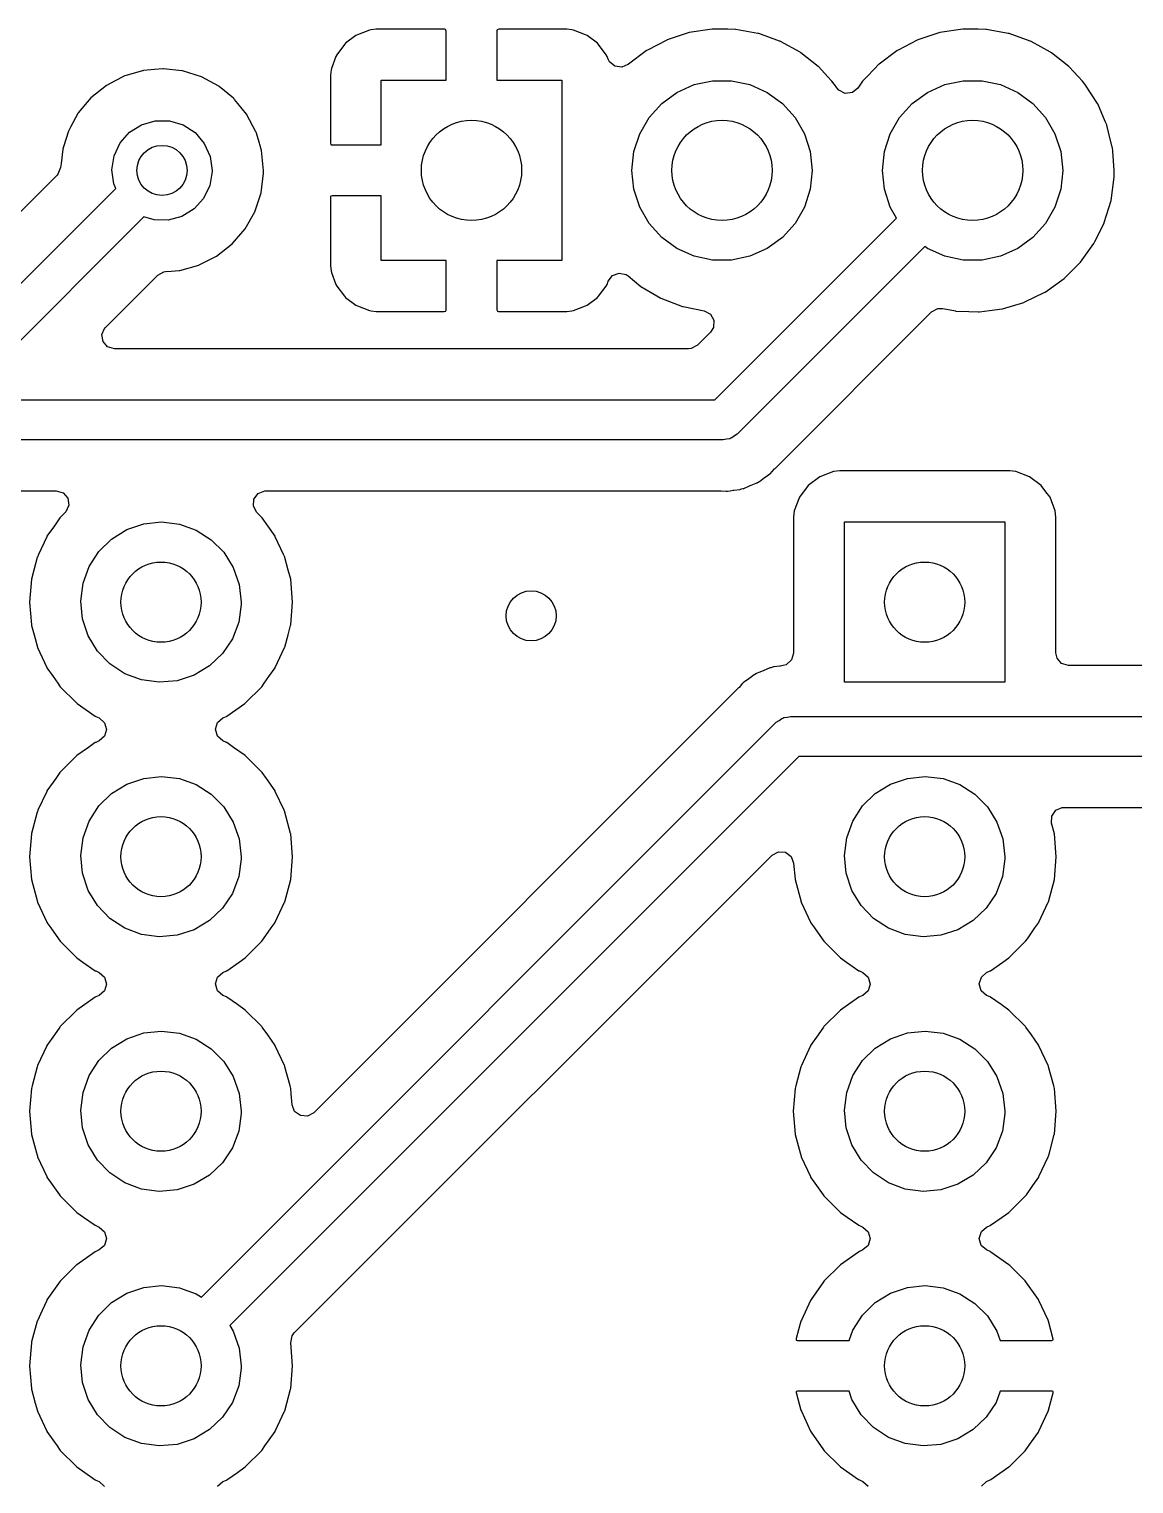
# Model space of a CAD drawing. Extents: x 41 to 172, y -238 to -26.
# Drawn here: x 128.98 to 140, y -223.93 to -209.41 of the extents above; entities that cross this region are included whole.
import ezdxf

# ---------------------------------------------------------------- set-up
doc = ezdxf.new("R2010")
doc.units = 0
doc.layers.add('BLACK', color=7, linetype='CONTINUOUS')

msp = doc.modelspace()

# ---------------------------------------------------------------- linework, layer by layer
at = {"layer": 'BLACK', "linetype": 'CONTINUOUS'}
for p, q in [((132.252, -209.467), (132.236, -209.475)), ((132.372, -209.422), (132.252, -209.467)), ((132.388, -209.418), (132.372, -209.422)), ((132.439, -209.412), (132.388, -209.418)), ((132.445, -209.412), (132.439, -209.412)), ((133.122, -209.412), (132.445, -209.412)), ((133.13, -209.414), (133.122, -209.412)), ((133.132, -209.415), (133.13, -209.414)), ((133.136, -209.43), (133.132, -209.415)), ((133.136, -209.92), (133.136, -209.43)), ((133.646, -209.418), (133.644, -209.426)), ((133.644, -209.426), (133.644, -209.92)), ((133.647, -209.416), (133.646, -209.418)), ((133.662, -209.412), (133.647, -209.416)), ((134.335, -209.412), (133.662, -209.412)), ((134.341, -209.412), (134.335, -209.412)), ((134.392, -209.418), (134.341, -209.412)), ((134.408, -209.422), (134.392, -209.418)), ((134.528, -209.467), (134.408, -209.422)), ((134.544, -209.475), (134.528, -209.467)), ((135.562, -209.445), (135.342, -209.517)), ((135.791, -209.41), (135.562, -209.445)), ((135.797, -209.41), (135.791, -209.41)), ((135.946, -209.412), (135.797, -209.41)), ((135.797, -209.41), (135.797, -209.41)), ((136.023, -209.413), (135.946, -209.412)), ((136.028, -209.414), (136.023, -209.413)), ((136.246, -209.453), (136.028, -209.414)), ((136.028, -209.414), (136.028, -209.414)), ((136.251, -209.454), (136.246, -209.453)), ((136.246, -209.453), (136.246, -209.453)), ((136.256, -209.455), (136.251, -209.454)), ((136.464, -209.529), (136.256, -209.455)), ((136.256, -209.455), (136.256, -209.455)), ((138.062, -209.445), (137.842, -209.517)), ((138.291, -209.41), (138.062, -209.445)), ((138.297, -209.41), (138.291, -209.41)), ((138.446, -209.412), (138.297, -209.41)), ((138.297, -209.41), (138.297, -209.41)), ((138.523, -209.413), (138.446, -209.412)), ((138.528, -209.414), (138.523, -209.413)), ((138.746, -209.453), (138.528, -209.414)), ((138.528, -209.414), (138.528, -209.414)), ((138.751, -209.454), (138.746, -209.453)), ((138.746, -209.453), (138.746, -209.453)), ((138.756, -209.455), (138.751, -209.454)), ((138.964, -209.529), (138.756, -209.455)), ((138.756, -209.455), (138.756, -209.455)), ((132.122, -209.564), (132.045, -209.666)), ((132.134, -209.552), (132.122, -209.564)), ((132.236, -209.475), (132.134, -209.552)), ((134.646, -209.552), (134.544, -209.475)), ((134.658, -209.564), (134.646, -209.552)), ((134.735, -209.666), (134.658, -209.564)), ((135.338, -209.519), (135.147, -209.619)), ((135.342, -209.517), (135.338, -209.519)), ((135.338, -209.519), (135.338, -209.519)), ((136.469, -209.531), (136.464, -209.529)), ((136.464, -209.529), (136.464, -209.529)), ((136.474, -209.533), (136.469, -209.531)), ((136.668, -209.64), (136.474, -209.533)), ((136.474, -209.533), (136.474, -209.533)), ((137.838, -209.519), (137.647, -209.619)), ((137.842, -209.517), (137.838, -209.519)), ((137.838, -209.519), (137.838, -209.519)), ((138.969, -209.531), (138.964, -209.529)), ((138.964, -209.529), (138.964, -209.529)), ((138.974, -209.533), (138.969, -209.531)), ((139.168, -209.64), (138.974, -209.533)), ((138.974, -209.533), (138.974, -209.533)), ((132.037, -209.682), (131.992, -209.802)), ((132.045, -209.666), (132.037, -209.682)), ((134.743, -209.682), (134.735, -209.666)), ((134.754, -209.71), (134.743, -209.682)), ((134.767, -209.735), (134.754, -209.71)), ((134.821, -209.781), (134.767, -209.735)), ((134.951, -209.762), (134.891, -209.79)), ((134.952, -209.763), (134.951, -209.762)), ((134.956, -209.76), (134.952, -209.763)), ((135.133, -209.627), (134.956, -209.76)), ((135.137, -209.624), (135.133, -209.627)), ((135.133, -209.627), (135.133, -209.627)), ((135.147, -209.619), (135.137, -209.624)), ((136.672, -209.643), (136.668, -209.64)), ((136.668, -209.64), (136.668, -209.64)), ((136.676, -209.646), (136.672, -209.643)), ((136.85, -209.783), (136.676, -209.646)), ((136.676, -209.646), (136.676, -209.646)), ((137.452, -209.763), (137.414, -209.802)), ((137.456, -209.76), (137.452, -209.763)), ((137.633, -209.627), (137.456, -209.76)), ((137.637, -209.624), (137.633, -209.627)), ((137.633, -209.627), (137.633, -209.627)), ((137.647, -209.619), (137.637, -209.624)), ((139.172, -209.643), (139.168, -209.64)), ((139.168, -209.64), (139.168, -209.64)), ((139.176, -209.646), (139.172, -209.643)), ((139.35, -209.783), (139.176, -209.646)), ((139.176, -209.646), (139.176, -209.646)), ((129.917, -209.883), (129.834, -209.927)), ((129.922, -209.88), (129.917, -209.883)), ((129.917, -209.883), (129.917, -209.883)), ((130.001, -209.857), (129.922, -209.88)), ((130.106, -209.826), (130.001, -209.857)), ((130.112, -209.825), (130.106, -209.826)), ((130.106, -209.826), (130.106, -209.826)), ((130.118, -209.824), (130.112, -209.825)), ((130.227, -209.814), (130.118, -209.824)), ((130.118, -209.824), (130.118, -209.824)), ((130.309, -209.807), (130.227, -209.814)), ((130.315, -209.807), (130.309, -209.807)), ((130.5, -209.827), (130.315, -209.807)), ((130.315, -209.807), (130.315, -209.807)), ((130.506, -209.827), (130.5, -209.827)), ((130.5, -209.827), (130.5, -209.827)), ((130.695, -209.886), (130.506, -209.827)), ((130.869, -209.98), (130.695, -209.886)), ((131.988, -209.818), (131.982, -209.869)), ((131.982, -209.869), (131.982, -209.875)), ((131.982, -209.875), (131.982, -210.548)), ((131.992, -209.802), (131.988, -209.818)), ((134.891, -209.79), (134.821, -209.781)), ((136.854, -209.786), (136.85, -209.783)), ((136.85, -209.783), (136.85, -209.783)), ((136.942, -209.883), (136.854, -209.786)), ((136.985, -209.93), (136.942, -209.883)), ((137.332, -209.889), (137.292, -209.931)), ((137.414, -209.802), (137.332, -209.889)), ((139.354, -209.786), (139.35, -209.783)), ((139.35, -209.783), (139.35, -209.783)), ((139.442, -209.883), (139.354, -209.786)), ((139.485, -209.93), (139.442, -209.883)), ((129.747, -209.972), (129.593, -210.096)), ((129.834, -209.927), (129.747, -209.972)), ((130.873, -209.984), (130.869, -209.98)), ((131.014, -210.1), (130.873, -209.984)), ((130.873, -209.984), (130.873, -209.984)), ((132.49, -210.566), (132.49, -209.92)), ((132.49, -209.92), (133.136, -209.92)), ((133.644, -209.92), (134.29, -209.92)), ((134.29, -209.92), (134.29, -211.72)), ((135.288, -210.151), (135.44, -210.041)), ((135.44, -210.041), (135.612, -209.964)), ((135.612, -209.964), (135.796, -209.925)), ((135.796, -209.925), (135.984, -209.925)), ((135.984, -209.925), (136.168, -209.964)), ((136.168, -209.964), (136.34, -210.041)), ((136.34, -210.041), (136.492, -210.151)), ((137.01, -209.958), (136.985, -209.93)), ((137.013, -209.962), (137.01, -209.958)), ((137.035, -209.997), (137.013, -209.962)), ((137.013, -209.962), (137.013, -209.962)), ((137.056, -210.021), (137.035, -209.997)), ((137.119, -210.052), (137.056, -210.021)), ((137.19, -210.044), (137.119, -210.052)), ((137.245, -209.999), (137.19, -210.044)), ((137.292, -209.931), (137.245, -209.999)), ((137.788, -210.151), (137.94, -210.041)), ((137.94, -210.041), (138.112, -209.964)), ((138.112, -209.964), (138.296, -209.925)), ((138.296, -209.925), (138.484, -209.925)), ((138.484, -209.925), (138.668, -209.964)), ((138.668, -209.964), (138.84, -210.041)), ((138.84, -210.041), (138.992, -210.151)), ((139.51, -209.958), (139.485, -209.93)), ((139.636, -210.152), (139.51, -209.958)), ((129.593, -210.096), (129.466, -210.247)), ((131.021, -210.106), (131.014, -210.1)), ((131.025, -210.111), (131.021, -210.106)), ((131.059, -210.152), (131.025, -210.111)), ((131.025, -210.111), (131.025, -210.111)), ((131.146, -210.259), (131.059, -210.152)), ((135.162, -210.291), (135.288, -210.151)), ((136.492, -210.151), (136.618, -210.291)), ((137.662, -210.291), (137.788, -210.151)), ((138.992, -210.151), (139.118, -210.291)), ((139.638, -210.157), (139.636, -210.152)), ((139.714, -210.332), (139.638, -210.157)), ((139.638, -210.157), (139.638, -210.157)), ((129.463, -210.253), (129.387, -210.39)), ((129.466, -210.247), (129.463, -210.253)), ((129.463, -210.253), (129.463, -210.253)), ((130.098, -210.364), (130.234, -210.325)), ((130.234, -210.325), (130.376, -210.325)), ((130.376, -210.325), (130.512, -210.366)), ((131.239, -210.434), (131.146, -210.259)), ((135.068, -210.454), (135.162, -210.291)), ((136.618, -210.291), (136.712, -210.454)), ((137.568, -210.454), (137.662, -210.291)), ((139.118, -210.291), (139.212, -210.454)), ((139.728, -210.365), (139.714, -210.332)), ((129.369, -210.427), (129.319, -210.584)), ((129.371, -210.421), (129.369, -210.427)), ((129.369, -210.427), (129.369, -210.427)), ((129.387, -210.39), (129.371, -210.421)), ((129.884, -210.545), (129.978, -210.439)), ((129.978, -210.439), (130.098, -210.364)), ((130.512, -210.366), (130.631, -210.443)), ((130.631, -210.443), (130.723, -210.551)), ((131.241, -210.44), (131.239, -210.434)), ((131.273, -210.548), (131.241, -210.44)), ((135.01, -210.633), (135.068, -210.454)), ((136.712, -210.454), (136.77, -210.633)), ((137.51, -210.633), (137.568, -210.454)), ((139.212, -210.454), (139.27, -210.633)), ((139.729, -210.37), (139.728, -210.365)), ((139.747, -210.44), (139.729, -210.37)), ((139.729, -210.37), (139.729, -210.37)), ((139.784, -210.589), (139.747, -210.44)), ((129.311, -210.609), (129.295, -210.75)), ((129.319, -210.584), (129.311, -210.609)), ((129.824, -210.674), (129.884, -210.545)), ((130.723, -210.551), (130.782, -210.68)), ((131.277, -210.56), (131.273, -210.548)), ((131.296, -210.623), (131.277, -210.56)), ((131.315, -210.82), (131.296, -210.623)), ((131.982, -210.548), (131.986, -210.563)), ((131.986, -210.563), (131.988, -210.564)), ((131.988, -210.564), (131.996, -210.566)), ((131.996, -210.566), (132.49, -210.566)), ((134.99, -210.82), (135.01, -210.633)), ((136.77, -210.633), (136.79, -210.82)), ((137.49, -210.82), (137.51, -210.633)), ((139.27, -210.633), (139.29, -210.82)), ((139.785, -210.594), (139.784, -210.589)), ((139.788, -210.629), (139.785, -210.594)), ((139.785, -210.594), (139.785, -210.594)), ((139.803, -210.82), (139.788, -210.629)), ((129.295, -210.75), (129.29, -210.791)), ((129.802, -210.814), (129.824, -210.674)), ((130.782, -210.68), (130.802, -210.82)), ((129.254, -210.866), (128.267, -211.853)), ((129.263, -210.856), (129.254, -210.866)), ((129.29, -210.791), (129.263, -210.856)), ((129.82, -210.954), (129.802, -210.814)), ((130.802, -210.832), (130.778, -210.972)), ((130.802, -210.82), (130.802, -210.832)), ((131.29, -211.045), (131.315, -210.848)), ((131.315, -210.848), (131.315, -210.82)), ((135.01, -211.007), (134.99, -210.82)), ((136.79, -210.82), (136.77, -211.007)), ((137.51, -211.007), (137.49, -210.82)), ((139.29, -210.82), (139.27, -211.007)), ((139.771, -211.119), (139.802, -210.889)), ((139.802, -210.889), (139.803, -210.834)), ((139.803, -210.834), (139.803, -210.82)), ((128.441, -212.398), (129.84, -210.999)), ((129.84, -210.999), (129.82, -210.954)), ((130.778, -210.972), (130.717, -211.1)), ((131.228, -211.232), (131.29, -211.045)), ((135.068, -211.186), (135.01, -211.007)), ((136.77, -211.007), (136.712, -211.186)), ((137.568, -211.186), (137.51, -211.007)), ((139.27, -211.007), (139.212, -211.186)), ((130.621, -211.205), (130.501, -211.279)), ((130.717, -211.1), (130.621, -211.205)), ((131.984, -211.08), (131.982, -211.088)), ((131.982, -211.088), (131.982, -211.765)), ((131.985, -211.078), (131.984, -211.08)), ((132, -211.074), (131.985, -211.078)), ((132.49, -211.074), (132, -211.074)), ((132.49, -211.72), (132.49, -211.074)), ((135.162, -211.349), (135.068, -211.186)), ((136.712, -211.186), (136.618, -211.349)), ((137.631, -211.296), (137.568, -211.186)), ((139.212, -211.186), (139.118, -211.349)), ((139.704, -211.34), (139.771, -211.119)), ((130.122, -211.282), (128.665, -212.74)), ((130.222, -211.314), (130.122, -211.282)), ((130.364, -211.316), (130.222, -211.314)), ((130.501, -211.279), (130.364, -211.316)), ((131.13, -211.404), (131.228, -211.232)), ((135.288, -211.489), (135.162, -211.349)), ((135.818, -213.11), (137.631, -211.296)), ((136.618, -211.349), (136.492, -211.489)), ((139.118, -211.349), (138.992, -211.489)), ((139.611, -211.528), (139.702, -211.345)), ((139.702, -211.345), (139.704, -211.34)), ((139.702, -211.345), (139.702, -211.345)), ((131.001, -211.554), (131.13, -211.404)), ((135.44, -211.599), (135.288, -211.489)), ((136.492, -211.489), (136.34, -211.599)), ((138.992, -211.489), (138.84, -211.599)), ((130.845, -211.676), (131.001, -211.554)), ((135.612, -211.676), (135.44, -211.599)), ((137.913, -211.58), (136.042, -213.451)), ((136.34, -211.599), (136.168, -211.676)), ((137.94, -211.599), (137.913, -211.58)), ((138.112, -211.676), (137.94, -211.599)), ((138.84, -211.599), (138.668, -211.676)), ((139.466, -211.736), (139.601, -211.548)), ((139.601, -211.548), (139.611, -211.528)), ((130.478, -211.818), (130.668, -211.765)), ((130.668, -211.765), (130.669, -211.765)), ((130.669, -211.765), (130.674, -211.762)), ((130.674, -211.762), (130.839, -211.678)), ((130.674, -211.762), (130.674, -211.762)), ((130.839, -211.678), (130.845, -211.676)), ((130.839, -211.678), (130.839, -211.678)), ((131.982, -211.765), (131.982, -211.771)), ((131.982, -211.771), (131.988, -211.822)), ((133.136, -211.72), (132.49, -211.72)), ((133.136, -212.214), (133.136, -211.72)), ((134.29, -211.72), (133.644, -211.72)), ((133.644, -211.72), (133.644, -212.21)), ((135.796, -211.715), (135.612, -211.676)), ((135.984, -211.715), (135.796, -211.715)), ((136.168, -211.676), (135.984, -211.715)), ((138.296, -211.715), (138.112, -211.676)), ((138.484, -211.715), (138.296, -211.715)), ((138.668, -211.676), (138.484, -211.715)), ((139.302, -211.899), (139.466, -211.736)), ((129.738, -212.386), (130.259, -211.865)), ((130.259, -211.865), (130.321, -211.831)), ((130.321, -211.831), (130.338, -211.829)), ((130.338, -211.829), (130.393, -211.825)), ((130.393, -211.825), (130.472, -211.818)), ((130.472, -211.818), (130.472, -211.818)), ((130.472, -211.818), (130.478, -211.818)), ((131.988, -211.822), (131.992, -211.838)), ((131.992, -211.838), (132.037, -211.958)), ((134.743, -211.958), (134.755, -211.926)), ((134.755, -211.926), (134.798, -211.869)), ((134.798, -211.869), (134.864, -211.845)), ((134.864, -211.845), (134.934, -211.86)), ((134.934, -211.86), (134.954, -211.873)), ((134.954, -211.873), (135.079, -211.978)), ((139.114, -212.034), (139.302, -211.899)), ((132.037, -211.958), (132.045, -211.974)), ((132.045, -211.974), (132.122, -212.076)), ((132.122, -212.076), (132.134, -212.088)), ((134.646, -212.088), (134.658, -212.076)), ((134.658, -212.076), (134.735, -211.974)), ((134.735, -211.974), (134.743, -211.958)), ((135.079, -211.978), (135.279, -212.095)), ((138.911, -212.133), (139.109, -212.036)), ((139.109, -212.036), (139.114, -212.034)), ((139.109, -212.036), (139.109, -212.036)), ((132.134, -212.088), (132.236, -212.165)), ((132.236, -212.165), (132.252, -212.173)), ((132.252, -212.173), (132.372, -212.218)), ((132.372, -212.218), (132.388, -212.222)), ((132.388, -212.222), (132.439, -212.228)), ((132.439, -212.228), (132.445, -212.228)), ((132.445, -212.228), (133.118, -212.228)), ((133.118, -212.228), (133.133, -212.224)), ((133.133, -212.224), (133.134, -212.222)), ((133.134, -212.222), (133.136, -212.214)), ((133.644, -212.21), (133.648, -212.225)), ((133.648, -212.225), (133.65, -212.226)), ((133.65, -212.226), (133.658, -212.228)), ((133.658, -212.228), (134.335, -212.228)), ((134.335, -212.228), (134.341, -212.228)), ((134.341, -212.228), (134.392, -212.222)), ((134.392, -212.222), (134.408, -212.218)), ((134.408, -212.218), (134.528, -212.173)), ((134.528, -212.173), (134.544, -212.165)), ((134.544, -212.165), (134.646, -212.088)), ((135.279, -212.095), (135.496, -212.177)), ((135.496, -212.177), (135.501, -212.178)), ((135.501, -212.178), (135.501, -212.178)), ((135.501, -212.178), (135.711, -212.221)), ((135.711, -212.221), (135.773, -212.254)), ((137.98, -212.232), (138.043, -212.198)), ((138.043, -212.198), (138.094, -212.197)), ((138.094, -212.197), (138.218, -212.222)), ((138.218, -212.222), (138.218, -212.222)), ((138.218, -212.222), (138.223, -212.223)), ((138.223, -212.223), (138.353, -212.228)), ((138.353, -212.228), (138.449, -212.232)), ((138.454, -212.232), (138.459, -212.231)), ((138.459, -212.231), (138.559, -212.218)), ((138.459, -212.231), (138.459, -212.231)), ((138.559, -212.218), (138.684, -212.202)), ((138.684, -212.202), (138.689, -212.201)), ((138.689, -212.201), (138.901, -212.137)), ((138.689, -212.201), (138.689, -212.201)), ((138.901, -212.137), (138.906, -212.136)), ((138.906, -212.136), (138.911, -212.133)), ((135.773, -212.254), (135.808, -212.316)), ((135.808, -212.316), (135.804, -212.387)), ((136.419, -213.793), (137.98, -212.232)), ((138.449, -212.232), (138.449, -212.232)), ((138.449, -212.232), (138.454, -212.232)), ((129.702, -212.457), (129.732, -212.392)), ((129.713, -212.527), (129.702, -212.457)), ((129.732, -212.392), (129.738, -212.386)), ((135.775, -212.433), (135.644, -212.564)), ((135.804, -212.387), (135.775, -212.433)), ((129.759, -212.581), (129.713, -212.527)), ((129.827, -212.601), (129.759, -212.581)), ((135.555, -212.601), (129.827, -212.601)), ((135.582, -212.598), (135.555, -212.601)), ((135.644, -212.564), (135.582, -212.598)), ((120.79, -213.11), (135.818, -213.11)), ((135.9, -213.51), (120.873, -213.51)), ((135.933, -213.502), (135.9, -213.51)), ((135.966, -213.498), (135.933, -213.502)), ((135.976, -213.492), (135.966, -213.498)), ((135.987, -213.49), (135.976, -213.492)), ((136.013, -213.469), (135.987, -213.49)), ((136.042, -213.451), (136.013, -213.469)), ((136.372, -213.845), (136.389, -213.826)), ((136.389, -213.826), (136.414, -213.798)), ((136.414, -213.798), (136.419, -213.793)), ((137.002, -213.826), (136.865, -213.877)), ((137.064, -213.819), (137.002, -213.826)), ((138.76, -213.819), (137.064, -213.819)), ((138.822, -213.826), (138.76, -213.819)), ((138.959, -213.877), (138.822, -213.826)), ((136.107, -213.993), (136.165, -213.967)), ((136.165, -213.967), (136.171, -213.965)), ((136.171, -213.965), (136.179, -213.962)), ((136.179, -213.962), (136.231, -213.942)), ((136.231, -213.942), (136.237, -213.938)), ((136.237, -213.938), (136.24, -213.936)), ((136.24, -213.936), (136.255, -213.928)), ((136.255, -213.928), (136.257, -213.927)), ((136.257, -213.927), (136.264, -213.924)), ((136.264, -213.924), (136.314, -213.885)), ((136.314, -213.885), (136.32, -213.881)), ((136.32, -213.881), (136.366, -213.849)), ((136.366, -213.849), (136.372, -213.845)), ((136.366, -213.849), (136.366, -213.849)), ((136.749, -213.965), (136.661, -214.081)), ((136.865, -213.877), (136.749, -213.965)), ((139.075, -213.965), (138.959, -213.877)), ((139.122, -214.027), (139.075, -213.965)), ((121.136, -214.018), (129.247, -214.018)), ((129.247, -214.018), (129.315, -214.038)), ((129.315, -214.038), (129.362, -214.092)), ((129.362, -214.092), (129.372, -214.162)), ((131.214, -214.171), (131.219, -214.1)), ((131.219, -214.1), (131.261, -214.043)), ((131.261, -214.043), (131.328, -214.018)), ((131.328, -214.018), (131.337, -214.018)), ((131.337, -214.018), (135.872, -214.018)), ((135.872, -214.018), (135.88, -214.018)), ((135.88, -214.018), (135.93, -214.022)), ((135.93, -214.022), (135.93, -214.022)), ((135.93, -214.022), (135.938, -214.022)), ((135.938, -214.022), (135.945, -214.021)), ((135.945, -214.021), (135.972, -214.016)), ((135.945, -214.021), (135.945, -214.021)), ((135.972, -214.016), (136.001, -214.011)), ((136.001, -214.011), (136.007, -214.01)), ((136.007, -214.01), (136.071, -214.003)), ((136.071, -214.003), (136.078, -214)), ((136.078, -214), (136.08, -213.999)), ((136.08, -213.999), (136.097, -213.995)), ((136.097, -213.995), (136.099, -213.994)), ((136.099, -213.994), (136.107, -213.993)), ((136.661, -214.081), (136.61, -214.218)), ((139.163, -214.081), (139.122, -214.027)), ((139.214, -214.218), (139.163, -214.081)), ((129.336, -214.233), (129.286, -214.284)), ((129.343, -214.227), (129.336, -214.233)), ((129.372, -214.162), (129.343, -214.227)), ((131.248, -214.233), (131.214, -214.171)), ((131.298, -214.284), (131.248, -214.233)), ((136.61, -214.218), (136.603, -214.28)), ((139.22, -214.28), (139.214, -214.218)), ((129.228, -214.366), (129.154, -214.471)), ((129.283, -214.288), (129.228, -214.366)), ((129.286, -214.284), (129.283, -214.288)), ((129.283, -214.288), (129.283, -214.288)), ((129.799, -214.498), (129.951, -214.404)), ((129.951, -214.404), (130.12, -214.347)), ((130.12, -214.347), (130.298, -214.328)), ((130.298, -214.328), (130.475, -214.349)), ((130.475, -214.349), (130.643, -214.409)), ((131.301, -214.288), (131.298, -214.284)), ((131.356, -214.366), (131.301, -214.288)), ((131.301, -214.288), (131.301, -214.288)), ((131.43, -214.471), (131.356, -214.366)), ((136.603, -214.28), (136.603, -215.637)), ((137.112, -215.928), (137.112, -214.328)), ((137.112, -214.328), (138.712, -214.328)), ((138.712, -214.328), (138.712, -215.928)), ((139.22, -215.633), (139.22, -214.28)), ((129.152, -214.476), (129.07, -214.653)), ((129.154, -214.471), (129.152, -214.476)), ((129.152, -214.476), (129.152, -214.476)), ((129.672, -214.622), (129.799, -214.498)), ((130.643, -214.409), (130.793, -214.505)), ((130.793, -214.505), (130.919, -214.631)), ((131.432, -214.476), (131.43, -214.471)), ((131.514, -214.653), (131.432, -214.476)), ((131.432, -214.476), (131.432, -214.476)), ((129.056, -214.684), (129.023, -214.81)), ((129.058, -214.679), (129.056, -214.684)), ((129.056, -214.684), (129.056, -214.684)), ((129.07, -214.653), (129.058, -214.679)), ((129.575, -214.772), (129.672, -214.622)), ((130.919, -214.631), (131.013, -214.782)), ((131.526, -214.679), (131.514, -214.653)), ((131.528, -214.684), (131.526, -214.679)), ((131.561, -214.81), (131.528, -214.684)), ((131.528, -214.684), (131.528, -214.684)), ((129.023, -214.81), (128.998, -214.9)), ((129.514, -214.94), (129.575, -214.772)), ((131.013, -214.782), (131.072, -214.951)), ((131.586, -214.9), (131.561, -214.81)), ((128.998, -214.9), (128.979, -215.128)), ((129.492, -215.117), (129.514, -214.94)), ((131.072, -214.951), (131.092, -215.128)), ((131.605, -215.128), (131.586, -214.9)), ((128.979, -215.128), (128.998, -215.356)), ((129.509, -215.294), (129.492, -215.117)), ((131.092, -215.128), (131.092, -215.15)), ((131.586, -215.356), (131.605, -215.128)), ((131.092, -215.15), (131.067, -215.327)), ((128.998, -215.356), (129, -215.361)), ((129, -215.361), (129, -215.361)), ((129, -215.361), (129.025, -215.455)), ((129.566, -215.464), (129.509, -215.294)), ((131.067, -215.327), (131.004, -215.494)), ((131.559, -215.455), (131.584, -215.361)), ((131.584, -215.361), (131.586, -215.356)), ((131.584, -215.361), (131.584, -215.361)), ((129.025, -215.455), (129.058, -215.577)), ((129.658, -215.616), (129.566, -215.464)), ((131.004, -215.494), (130.905, -215.642)), ((131.526, -215.577), (131.559, -215.455)), ((129.058, -215.577), (129.06, -215.582)), ((129.06, -215.582), (129.06, -215.582)), ((129.06, -215.582), (129.152, -215.78)), ((129.782, -215.744), (129.658, -215.616)), ((130.905, -215.642), (130.776, -215.765)), ((131.432, -215.78), (131.524, -215.582)), ((131.524, -215.582), (131.526, -215.577)), ((131.524, -215.582), (131.524, -215.582)), ((136.583, -215.705), (136.53, -215.752)), ((136.603, -215.637), (136.583, -215.705)), ((139.232, -215.686), (139.22, -215.633)), ((139.278, -215.739), (139.232, -215.686)), ((129.152, -215.78), (129.152, -215.78)), ((129.152, -215.78), (129.154, -215.785)), ((129.154, -215.785), (129.215, -215.871)), ((129.931, -215.842), (129.782, -215.744)), ((130.098, -215.904), (129.931, -215.842)), ((130.622, -215.857), (130.453, -215.912)), ((130.776, -215.765), (130.622, -215.857)), ((131.369, -215.871), (131.43, -215.785)), ((131.43, -215.785), (131.432, -215.78)), ((131.432, -215.78), (131.432, -215.78)), ((136.209, -215.854), (136.158, -215.893)), ((136.216, -215.851), (136.209, -215.854)), ((136.218, -215.849), (136.216, -215.851)), ((136.233, -215.841), (136.218, -215.849)), ((136.235, -215.84), (136.233, -215.841)), ((136.241, -215.836), (136.235, -215.84)), ((136.257, -215.83), (136.241, -215.836)), ((136.301, -215.813), (136.257, -215.83)), ((136.307, -215.81), (136.301, -215.813)), ((136.359, -215.788), (136.307, -215.81)), ((136.366, -215.785), (136.359, -215.788)), ((136.373, -215.783), (136.366, -215.785)), ((136.376, -215.783), (136.373, -215.783)), ((136.392, -215.778), (136.376, -215.783)), ((136.395, -215.778), (136.392, -215.778)), ((136.402, -215.775), (136.395, -215.778)), ((136.465, -215.767), (136.402, -215.775)), ((136.472, -215.766), (136.465, -215.767)), ((136.499, -215.761), (136.472, -215.766)), ((136.53, -215.752), (136.499, -215.761)), ((139.346, -215.76), (139.278, -215.739)), ((144.12, -215.76), (139.346, -215.76)), ((129.215, -215.871), (129.262, -215.938)), ((129.262, -215.938), (129.286, -215.972)), ((129.286, -215.972), (129.448, -216.134)), ((130.275, -215.928), (130.098, -215.904)), ((130.453, -215.912), (130.275, -215.928)), ((131.136, -216.134), (131.298, -215.972)), ((131.298, -215.972), (131.322, -215.938)), ((131.322, -215.938), (131.369, -215.871)), ((136.054, -215.984), (131.815, -220.223)), ((136.059, -215.979), (136.054, -215.984)), ((136.095, -215.938), (136.059, -215.979)), ((136.1, -215.933), (136.095, -215.938)), ((136.095, -215.938), (136.095, -215.938)), ((136.106, -215.928), (136.1, -215.933)), ((136.153, -215.896), (136.106, -215.928)), ((136.106, -215.928), (136.106, -215.928)), ((136.158, -215.893), (136.153, -215.896)), ((138.712, -215.928), (137.112, -215.928)), ((129.448, -216.134), (129.452, -216.137)), ((129.452, -216.137), (129.452, -216.137)), ((129.452, -216.137), (129.455, -216.139)), ((129.455, -216.139), (129.635, -216.266)), ((130.949, -216.266), (131.129, -216.139)), ((131.129, -216.139), (131.132, -216.137)), ((131.132, -216.137), (131.136, -216.134)), ((131.132, -216.137), (131.132, -216.137)), ((129.635, -216.266), (129.64, -216.268)), ((129.64, -216.268), (129.64, -216.268)), ((129.64, -216.268), (129.674, -216.284)), ((129.674, -216.284), (129.728, -216.331)), ((130.857, -216.329), (130.91, -216.284)), ((130.91, -216.284), (130.944, -216.268)), ((130.944, -216.268), (130.949, -216.266)), ((130.944, -216.268), (130.944, -216.268)), ((136.459, -216.309), (136.485, -216.288)), ((136.485, -216.288), (136.496, -216.285)), ((136.496, -216.285), (136.506, -216.279)), ((136.506, -216.279), (136.539, -216.275)), ((136.539, -216.275), (136.572, -216.268)), ((136.572, -216.268), (144.383, -216.268)), ((129.747, -216.399), (129.727, -216.467)), ((129.728, -216.331), (129.747, -216.399)), ((130.695, -222.062), (136.431, -216.326)), ((130.837, -216.397), (130.857, -216.329)), ((130.856, -216.465), (130.837, -216.397)), ((136.431, -216.326), (136.459, -216.309)), ((129.568, -216.578), (129.452, -216.659)), ((129.635, -216.53), (129.568, -216.578)), ((129.64, -216.528), (129.635, -216.53)), ((129.674, -216.512), (129.64, -216.528)), ((129.64, -216.528), (129.64, -216.528)), ((129.727, -216.467), (129.674, -216.512)), ((130.91, -216.512), (130.856, -216.465)), ((130.944, -216.528), (130.91, -216.512)), ((130.949, -216.53), (130.944, -216.528)), ((130.944, -216.528), (130.944, -216.528)), ((131.016, -216.578), (130.949, -216.53)), ((131.132, -216.659), (131.016, -216.578)), ((129.448, -216.662), (129.286, -216.824)), ((129.452, -216.659), (129.448, -216.662)), ((129.452, -216.659), (129.452, -216.659)), ((136.655, -216.668), (130.978, -222.345)), ((131.136, -216.662), (131.132, -216.659)), ((131.132, -216.659), (131.132, -216.659)), ((131.298, -216.824), (131.136, -216.662)), ((144.466, -216.668), (136.655, -216.668)), ((129.283, -216.828), (129.241, -216.888)), ((129.286, -216.824), (129.283, -216.828)), ((129.283, -216.828), (129.283, -216.828)), ((130.12, -216.887), (130.298, -216.868)), ((130.298, -216.868), (130.475, -216.889)), ((131.301, -216.828), (131.298, -216.824)), ((131.343, -216.888), (131.301, -216.828)), ((131.301, -216.828), (131.301, -216.828)), ((137.74, -216.887), (137.918, -216.868)), ((137.918, -216.868), (138.095, -216.889)), ((129.152, -217.016), (129.064, -217.205)), ((129.154, -217.011), (129.152, -217.016)), ((129.152, -217.016), (129.152, -217.016)), ((129.241, -216.888), (129.154, -217.011)), ((129.799, -217.038), (129.951, -216.944)), ((129.951, -216.944), (130.12, -216.887)), ((130.475, -216.889), (130.643, -216.949)), ((130.643, -216.949), (130.793, -217.045)), ((131.43, -217.011), (131.343, -216.888)), ((131.432, -217.016), (131.43, -217.011)), ((131.52, -217.205), (131.432, -217.016)), ((131.432, -217.016), (131.432, -217.016)), ((137.419, -217.038), (137.571, -216.944)), ((137.571, -216.944), (137.74, -216.887)), ((138.095, -216.889), (138.263, -216.949)), ((138.263, -216.949), (138.413, -217.045)), ((129.575, -217.312), (129.672, -217.162)), ((129.672, -217.162), (129.799, -217.038)), ((130.793, -217.045), (130.919, -217.171)), ((137.195, -217.312), (137.292, -217.162)), ((137.292, -217.162), (137.419, -217.038)), ((138.413, -217.045), (138.539, -217.171)), ((129.056, -217.224), (129, -217.435)), ((129.058, -217.219), (129.056, -217.224)), ((129.056, -217.224), (129.056, -217.224)), ((129.064, -217.205), (129.058, -217.219)), ((129.514, -217.48), (129.575, -217.312)), ((130.919, -217.171), (131.013, -217.322)), ((131.526, -217.219), (131.52, -217.205)), ((131.528, -217.224), (131.526, -217.219)), ((131.584, -217.435), (131.528, -217.224)), ((131.528, -217.224), (131.528, -217.224)), ((137.134, -217.48), (137.195, -217.312)), ((138.539, -217.171), (138.633, -217.322)), ((139.177, -217.335), (139.179, -217.264)), ((139.179, -217.264), (139.219, -217.205)), ((139.219, -217.205), (139.284, -217.177)), ((139.284, -217.177), (139.299, -217.177)), ((139.299, -217.177), (144.437, -217.177)), ((128.998, -217.44), (128.979, -217.668)), ((129, -217.435), (128.998, -217.44)), ((131.013, -217.322), (131.072, -217.491)), ((131.586, -217.44), (131.584, -217.435)), ((131.605, -217.668), (131.586, -217.44)), ((138.633, -217.322), (138.692, -217.491)), ((139.206, -217.44), (139.177, -217.335)), ((139.225, -217.668), (139.206, -217.44)), ((129.492, -217.657), (129.514, -217.48)), ((131.072, -217.491), (131.092, -217.668)), ((137.112, -217.657), (137.134, -217.48)), ((138.692, -217.491), (138.712, -217.668)), ((128.979, -217.668), (128.998, -217.896)), ((129.509, -217.834), (129.492, -217.657)), ((131.092, -217.69), (131.067, -217.867)), ((131.092, -217.668), (131.092, -217.69)), ((131.586, -217.896), (131.605, -217.668)), ((131.622, -222.42), (136.389, -217.653)), ((136.389, -217.653), (136.452, -217.619)), ((136.452, -217.619), (136.523, -217.624)), ((136.523, -217.624), (136.579, -217.666)), ((136.579, -217.666), (136.604, -217.731)), ((136.604, -217.731), (136.618, -217.891)), ((137.129, -217.834), (137.112, -217.657)), ((138.712, -217.69), (138.687, -217.867)), ((138.712, -217.668), (138.712, -217.69)), ((139.206, -217.896), (139.225, -217.668)), ((129.566, -218.004), (129.509, -217.834)), ((131.067, -217.867), (131.004, -218.034)), ((136.618, -217.891), (136.618, -217.891)), ((136.618, -217.891), (136.618, -217.896)), ((137.186, -218.004), (137.129, -217.834)), ((138.687, -217.867), (138.624, -218.034)), ((128.998, -217.896), (129.058, -218.117)), ((129.658, -218.156), (129.566, -218.004)), ((131.004, -218.034), (130.905, -218.182)), ((131.526, -218.117), (131.586, -217.896)), ((136.618, -217.896), (136.678, -218.117)), ((137.278, -218.156), (137.186, -218.004)), ((138.624, -218.034), (138.525, -218.182)), ((139.146, -218.117), (139.206, -217.896)), ((129.058, -218.117), (129.06, -218.122)), ((129.06, -218.122), (129.06, -218.122)), ((129.06, -218.122), (129.152, -218.32)), ((129.782, -218.284), (129.658, -218.156)), ((130.905, -218.182), (130.776, -218.305)), ((131.432, -218.32), (131.524, -218.122)), ((131.524, -218.122), (131.526, -218.117)), ((131.524, -218.122), (131.524, -218.122)), ((136.678, -218.117), (136.68, -218.122)), ((136.68, -218.122), (136.68, -218.122)), ((136.68, -218.122), (136.772, -218.32)), ((137.402, -218.284), (137.278, -218.156)), ((138.525, -218.182), (138.396, -218.305)), ((139.052, -218.32), (139.144, -218.122)), ((139.144, -218.122), (139.146, -218.117)), ((139.144, -218.122), (139.144, -218.122)), ((129.152, -218.32), (129.152, -218.32)), ((129.152, -218.32), (129.154, -218.325)), ((129.154, -218.325), (129.192, -218.379)), ((129.931, -218.382), (129.782, -218.284)), ((130.776, -218.305), (130.622, -218.397)), ((131.392, -218.379), (131.43, -218.325)), ((131.43, -218.325), (131.432, -218.32)), ((131.432, -218.32), (131.432, -218.32)), ((136.772, -218.32), (136.772, -218.32)), ((136.772, -218.32), (136.774, -218.325)), ((136.774, -218.325), (136.812, -218.379)), ((137.551, -218.382), (137.402, -218.284)), ((138.396, -218.305), (138.242, -218.397)), ((139.012, -218.379), (139.05, -218.325)), ((139.05, -218.325), (139.052, -218.32)), ((139.052, -218.32), (139.052, -218.32)), ((129.192, -218.379), (129.268, -218.487)), ((130.098, -218.444), (129.931, -218.382)), ((130.275, -218.468), (130.098, -218.444)), ((130.453, -218.452), (130.275, -218.468)), ((130.622, -218.397), (130.453, -218.452)), ((131.316, -218.487), (131.392, -218.379)), ((136.812, -218.379), (136.888, -218.487)), ((137.718, -218.444), (137.551, -218.382)), ((137.895, -218.468), (137.718, -218.444)), ((138.073, -218.452), (137.895, -218.468)), ((138.242, -218.397), (138.073, -218.452)), ((138.936, -218.487), (139.012, -218.379)), ((129.268, -218.487), (129.286, -218.512)), ((129.286, -218.512), (129.448, -218.674)), ((131.136, -218.674), (131.298, -218.512)), ((131.298, -218.512), (131.316, -218.487)), ((136.888, -218.487), (136.906, -218.512)), ((136.906, -218.512), (137.068, -218.674)), ((138.756, -218.674), (138.918, -218.512)), ((138.918, -218.512), (138.936, -218.487)), ((129.448, -218.674), (129.452, -218.677)), ((129.452, -218.677), (129.452, -218.677)), ((129.452, -218.677), (129.512, -218.719)), ((129.512, -218.719), (129.635, -218.806)), ((130.949, -218.806), (131.072, -218.719)), ((131.072, -218.719), (131.132, -218.677)), ((131.132, -218.677), (131.136, -218.674)), ((131.132, -218.677), (131.132, -218.677)), ((137.068, -218.674), (137.072, -218.677)), ((137.072, -218.677), (137.072, -218.677)), ((137.072, -218.677), (137.132, -218.719)), ((137.132, -218.719), (137.255, -218.806)), ((138.569, -218.806), (138.692, -218.719)), ((138.692, -218.719), (138.752, -218.677)), ((138.752, -218.677), (138.756, -218.674)), ((138.752, -218.677), (138.752, -218.677)), ((129.635, -218.806), (129.64, -218.808)), ((129.64, -218.808), (129.64, -218.808)), ((129.64, -218.808), (129.674, -218.824)), ((129.674, -218.824), (129.728, -218.871)), ((129.728, -218.871), (129.747, -218.939)), ((130.837, -218.937), (130.857, -218.869)), ((130.857, -218.869), (130.91, -218.824)), ((130.91, -218.824), (130.944, -218.808)), ((130.944, -218.808), (130.949, -218.806)), ((130.944, -218.808), (130.944, -218.808)), ((137.255, -218.806), (137.26, -218.808)), ((137.26, -218.808), (137.26, -218.808)), ((137.26, -218.808), (137.294, -218.824)), ((137.294, -218.824), (137.348, -218.871)), ((137.348, -218.871), (137.367, -218.939)), ((138.457, -218.937), (138.477, -218.869)), ((138.477, -218.869), (138.53, -218.824)), ((138.53, -218.824), (138.564, -218.808)), ((138.564, -218.808), (138.569, -218.806)), ((138.564, -218.808), (138.564, -218.808)), ((129.674, -219.052), (129.64, -219.068)), ((129.727, -219.007), (129.674, -219.052)), ((129.747, -218.939), (129.727, -219.007)), ((130.856, -219.005), (130.837, -218.937)), ((130.91, -219.052), (130.856, -219.005)), ((130.944, -219.068), (130.91, -219.052)), ((137.294, -219.052), (137.26, -219.068)), ((137.347, -219.007), (137.294, -219.052)), ((137.367, -218.939), (137.347, -219.007)), ((138.476, -219.005), (138.457, -218.937)), ((138.53, -219.052), (138.476, -219.005)), ((138.564, -219.068), (138.53, -219.052)), ((129.452, -219.199), (129.448, -219.202)), ((129.53, -219.144), (129.452, -219.199)), ((129.452, -219.199), (129.452, -219.199)), ((129.635, -219.07), (129.53, -219.144)), ((129.64, -219.068), (129.635, -219.07)), ((129.64, -219.068), (129.64, -219.068)), ((130.949, -219.07), (130.944, -219.068)), ((130.944, -219.068), (130.944, -219.068)), ((131.054, -219.144), (130.949, -219.07)), ((131.132, -219.199), (131.054, -219.144)), ((131.136, -219.202), (131.132, -219.199)), ((131.132, -219.199), (131.132, -219.199)), ((137.072, -219.199), (137.068, -219.202)), ((137.15, -219.144), (137.072, -219.199)), ((137.072, -219.199), (137.072, -219.199)), ((137.255, -219.07), (137.15, -219.144)), ((137.26, -219.068), (137.255, -219.07)), ((137.26, -219.068), (137.26, -219.068)), ((138.569, -219.07), (138.564, -219.068)), ((138.564, -219.068), (138.564, -219.068)), ((138.674, -219.144), (138.569, -219.07)), ((138.752, -219.199), (138.674, -219.144)), ((138.756, -219.202), (138.752, -219.199)), ((138.752, -219.199), (138.752, -219.199)), ((129.448, -219.202), (129.286, -219.364)), ((131.298, -219.364), (131.136, -219.202)), ((137.068, -219.202), (136.906, -219.364)), ((138.918, -219.364), (138.756, -219.202)), ((129.228, -219.446), (129.154, -219.551)), ((129.283, -219.368), (129.228, -219.446)), ((129.286, -219.364), (129.283, -219.368)), ((129.283, -219.368), (129.283, -219.368)), ((129.799, -219.578), (129.951, -219.484)), ((129.951, -219.484), (130.12, -219.427)), ((130.12, -219.427), (130.298, -219.408)), ((130.298, -219.408), (130.475, -219.429)), ((130.475, -219.429), (130.643, -219.489)), ((130.643, -219.489), (130.793, -219.585)), ((131.301, -219.368), (131.298, -219.364)), ((131.356, -219.446), (131.301, -219.368)), ((131.301, -219.368), (131.301, -219.368)), ((131.43, -219.551), (131.356, -219.446)), ((136.848, -219.446), (136.774, -219.551)), ((136.903, -219.368), (136.848, -219.446)), ((136.906, -219.364), (136.903, -219.368)), ((136.903, -219.368), (136.903, -219.368)), ((137.419, -219.578), (137.571, -219.484)), ((137.571, -219.484), (137.74, -219.427)), ((137.74, -219.427), (137.918, -219.408)), ((137.918, -219.408), (138.095, -219.429)), ((138.095, -219.429), (138.263, -219.489)), ((138.263, -219.489), (138.413, -219.585)), ((138.921, -219.368), (138.918, -219.364)), ((138.976, -219.446), (138.921, -219.368)), ((138.921, -219.368), (138.921, -219.368)), ((139.05, -219.551), (138.976, -219.446)), ((129.152, -219.556), (129.061, -219.751)), ((129.154, -219.551), (129.152, -219.556)), ((129.152, -219.556), (129.152, -219.556)), ((129.672, -219.702), (129.799, -219.578)), ((130.793, -219.585), (130.919, -219.711)), ((131.432, -219.556), (131.43, -219.551)), ((131.523, -219.751), (131.432, -219.556)), ((131.432, -219.556), (131.432, -219.556)), ((136.772, -219.556), (136.681, -219.751)), ((136.774, -219.551), (136.772, -219.556)), ((136.772, -219.556), (136.772, -219.556)), ((137.292, -219.702), (137.419, -219.578)), ((138.413, -219.585), (138.539, -219.711)), ((139.052, -219.556), (139.05, -219.551)), ((139.143, -219.751), (139.052, -219.556)), ((139.052, -219.556), (139.052, -219.556)), ((129.056, -219.764), (129.005, -219.955)), ((129.058, -219.759), (129.056, -219.764)), ((129.056, -219.764), (129.056, -219.764)), ((129.061, -219.751), (129.058, -219.759)), ((129.575, -219.852), (129.672, -219.702)), ((130.919, -219.711), (131.013, -219.862)), ((131.526, -219.759), (131.523, -219.751)), ((131.528, -219.764), (131.526, -219.759)), ((131.579, -219.955), (131.528, -219.764)), ((131.528, -219.764), (131.528, -219.764)), ((136.676, -219.764), (136.625, -219.955)), ((136.678, -219.759), (136.676, -219.764)), ((136.676, -219.764), (136.676, -219.764)), ((136.681, -219.751), (136.678, -219.759)), ((137.195, -219.852), (137.292, -219.702)), ((138.539, -219.711), (138.633, -219.862)), ((139.146, -219.759), (139.143, -219.751)), ((139.148, -219.764), (139.146, -219.759)), ((139.199, -219.955), (139.148, -219.764)), ((139.148, -219.764), (139.148, -219.764)), ((129.514, -220.02), (129.575, -219.852)), ((131.013, -219.862), (131.072, -220.031)), ((137.134, -220.02), (137.195, -219.852)), ((138.633, -219.862), (138.692, -220.031)), ((128.998, -219.98), (128.979, -220.208)), ((129.005, -219.955), (128.998, -219.98)), ((129.492, -220.197), (129.514, -220.02)), ((131.072, -220.031), (131.092, -220.208)), ((131.586, -219.98), (131.579, -219.955)), ((131.59, -220.034), (131.586, -219.98)), ((131.6, -220.145), (131.59, -220.034)), ((136.618, -219.98), (136.599, -220.208)), ((136.625, -219.955), (136.618, -219.98)), ((137.112, -220.197), (137.134, -220.02)), ((138.692, -220.031), (138.712, -220.208)), ((139.206, -219.98), (139.199, -219.955)), ((139.225, -220.208), (139.206, -219.98)), ((128.979, -220.208), (128.998, -220.436)), ((129.509, -220.374), (129.492, -220.197)), ((131.092, -220.208), (131.092, -220.23)), ((131.625, -220.21), (131.6, -220.145)), ((131.682, -220.252), (131.625, -220.21)), ((136.599, -220.208), (136.618, -220.436)), ((137.129, -220.374), (137.112, -220.197)), ((138.712, -220.208), (138.712, -220.23)), ((139.206, -220.436), (139.225, -220.208)), ((131.092, -220.23), (131.067, -220.407)), ((131.752, -220.257), (131.682, -220.252)), ((131.815, -220.223), (131.752, -220.257)), ((138.712, -220.23), (138.687, -220.407)), ((128.998, -220.436), (129, -220.441)), ((129, -220.441), (129, -220.441)), ((129, -220.441), (129.048, -220.622)), ((129.566, -220.544), (129.509, -220.374)), ((131.067, -220.407), (131.004, -220.574)), ((136.618, -220.436), (136.62, -220.441)), ((136.62, -220.441), (136.62, -220.441)), ((136.62, -220.441), (136.668, -220.622)), ((137.186, -220.544), (137.129, -220.374)), ((138.687, -220.407), (138.624, -220.574)), ((139.156, -220.622), (139.204, -220.441)), ((139.204, -220.441), (139.206, -220.436)), ((139.204, -220.441), (139.204, -220.441)), ((129.048, -220.622), (129.058, -220.657)), ((129.658, -220.696), (129.566, -220.544)), ((131.004, -220.574), (130.905, -220.722)), ((136.668, -220.622), (136.678, -220.657)), ((137.278, -220.696), (137.186, -220.544)), ((138.624, -220.574), (138.525, -220.722)), ((139.146, -220.657), (139.156, -220.622)), ((129.058, -220.657), (129.06, -220.662)), ((129.06, -220.662), (129.06, -220.662)), ((129.06, -220.662), (129.152, -220.86)), ((129.782, -220.824), (129.658, -220.696)), ((130.905, -220.722), (130.776, -220.845)), ((136.678, -220.657), (136.68, -220.662)), ((136.68, -220.662), (136.68, -220.662)), ((136.68, -220.662), (136.772, -220.86)), ((137.402, -220.824), (137.278, -220.696)), ((138.525, -220.722), (138.396, -220.845)), ((139.052, -220.86), (139.144, -220.662)), ((139.144, -220.662), (139.146, -220.657)), ((139.144, -220.662), (139.144, -220.662)), ((129.152, -220.86), (129.152, -220.86)), ((129.152, -220.86), (129.154, -220.865)), ((129.154, -220.865), (129.213, -220.948)), ((129.931, -220.922), (129.782, -220.824)), ((130.098, -220.984), (129.931, -220.922)), ((130.622, -220.937), (130.453, -220.992)), ((130.776, -220.845), (130.622, -220.937)), ((136.772, -220.86), (136.772, -220.86)), ((136.772, -220.86), (136.774, -220.865)), ((136.774, -220.865), (136.833, -220.948)), ((137.551, -220.922), (137.402, -220.824)), ((137.718, -220.984), (137.551, -220.922)), ((138.242, -220.937), (138.073, -220.992)), ((138.396, -220.845), (138.242, -220.937)), ((138.991, -220.948), (139.05, -220.865)), ((139.05, -220.865), (139.052, -220.86)), ((139.052, -220.86), (139.052, -220.86)), ((129.213, -220.948), (129.278, -221.041)), ((129.278, -221.041), (129.286, -221.052)), ((129.286, -221.052), (129.448, -221.214)), ((130.275, -221.008), (130.098, -220.984)), ((130.453, -220.992), (130.275, -221.008)), ((136.833, -220.948), (136.898, -221.041)), ((136.898, -221.041), (136.906, -221.052)), ((136.906, -221.052), (137.068, -221.214)), ((137.895, -221.008), (137.718, -220.984)), ((138.073, -220.992), (137.895, -221.008)), ((138.756, -221.214), (138.918, -221.052)), ((138.918, -221.052), (138.926, -221.041)), ((138.926, -221.041), (138.991, -220.948)), ((129.448, -221.214), (129.452, -221.217)), ((129.452, -221.217), (129.452, -221.217)), ((129.452, -221.217), (129.518, -221.264)), ((137.068, -221.214), (137.072, -221.217)), ((137.072, -221.217), (137.072, -221.217)), ((137.072, -221.217), (137.138, -221.264)), ((138.686, -221.264), (138.752, -221.217)), ((138.752, -221.217), (138.756, -221.214)), ((138.752, -221.217), (138.752, -221.217)), ((129.518, -221.264), (129.635, -221.346)), ((129.635, -221.346), (129.64, -221.348)), ((129.64, -221.348), (129.64, -221.348)), ((129.64, -221.348), (129.674, -221.364)), ((129.674, -221.364), (129.728, -221.411)), ((137.138, -221.264), (137.255, -221.346)), ((137.255, -221.346), (137.26, -221.348)), ((137.26, -221.348), (137.26, -221.348)), ((137.26, -221.348), (137.295, -221.364)), ((137.295, -221.364), (137.348, -221.411)), ((138.477, -221.409), (138.529, -221.364)), ((138.529, -221.364), (138.564, -221.348)), ((138.564, -221.348), (138.569, -221.346)), ((138.564, -221.348), (138.564, -221.348)), ((138.569, -221.346), (138.686, -221.264)), ((129.747, -221.479), (129.727, -221.547)), ((129.728, -221.411), (129.747, -221.479)), ((137.368, -221.479), (137.347, -221.547)), ((137.348, -221.411), (137.368, -221.479)), ((138.456, -221.477), (138.477, -221.409)), ((138.476, -221.546), (138.456, -221.477)), ((129.635, -221.61), (129.53, -221.684)), ((129.64, -221.608), (129.635, -221.61)), ((129.674, -221.592), (129.64, -221.608)), ((129.64, -221.608), (129.64, -221.608)), ((129.727, -221.547), (129.674, -221.592)), ((137.251, -221.614), (137.073, -221.739)), ((137.26, -221.609), (137.251, -221.614)), ((137.295, -221.592), (137.26, -221.609)), ((137.347, -221.547), (137.295, -221.592)), ((138.529, -221.592), (138.476, -221.546)), ((138.564, -221.609), (138.529, -221.592)), ((138.573, -221.614), (138.564, -221.609)), ((138.751, -221.739), (138.573, -221.614)), ((129.448, -221.742), (129.286, -221.904)), ((129.452, -221.739), (129.448, -221.742)), ((129.53, -221.684), (129.452, -221.739)), ((129.452, -221.739), (129.452, -221.739)), ((137.064, -221.746), (136.91, -221.9)), ((137.073, -221.739), (137.064, -221.746)), ((138.76, -221.746), (138.751, -221.739)), ((138.914, -221.9), (138.76, -221.746)), ((129.286, -221.904), (129.154, -222.091)), ((130.12, -221.967), (130.298, -221.948)), ((130.298, -221.948), (130.475, -221.969)), ((136.903, -221.909), (136.778, -222.087)), ((136.91, -221.9), (136.903, -221.909)), ((137.74, -221.967), (137.918, -221.948)), ((137.918, -221.948), (138.095, -221.969)), ((138.921, -221.909), (138.914, -221.9)), ((139.046, -222.087), (138.921, -221.909)), ((129.152, -222.096), (129.105, -222.196)), ((129.154, -222.091), (129.152, -222.096)), ((129.152, -222.096), (129.152, -222.096)), ((129.799, -222.118), (129.951, -222.024)), ((129.951, -222.024), (130.12, -221.967)), ((130.475, -221.969), (130.643, -222.029)), ((130.643, -222.029), (130.695, -222.062)), ((136.773, -222.096), (136.681, -222.294)), ((136.778, -222.087), (136.773, -222.096)), ((137.419, -222.118), (137.571, -222.024)), ((137.571, -222.024), (137.74, -221.967)), ((138.095, -221.969), (138.263, -222.029)), ((138.263, -222.029), (138.413, -222.125)), ((139.051, -222.096), (139.046, -222.087)), ((139.143, -222.294), (139.051, -222.096)), ((129.105, -222.196), (129.058, -222.299)), ((129.575, -222.392), (129.672, -222.242)), ((129.672, -222.242), (129.799, -222.118)), ((137.195, -222.392), (137.292, -222.242)), ((137.292, -222.242), (137.419, -222.118)), ((138.413, -222.125), (138.539, -222.251)), ((129.056, -222.304), (129.001, -222.51)), ((129.058, -222.299), (129.056, -222.304)), ((129.056, -222.304), (129.056, -222.304)), ((129.514, -222.56), (129.575, -222.392)), ((130.978, -222.345), (131.013, -222.402)), ((136.677, -222.304), (136.631, -222.477)), ((136.681, -222.294), (136.677, -222.304)), ((137.158, -222.494), (137.195, -222.392)), ((138.539, -222.251), (138.633, -222.402)), ((139.147, -222.304), (139.143, -222.294)), ((139.195, -222.481), (139.147, -222.304)), ((128.998, -222.52), (128.979, -222.748)), ((129.001, -222.51), (128.998, -222.52)), ((131.013, -222.402), (131.072, -222.571)), ((131.586, -222.52), (131.6, -222.45)), ((131.605, -222.748), (131.586, -222.52)), ((131.6, -222.45), (131.622, -222.42)), ((136.631, -222.477), (136.631, -222.491)), ((136.631, -222.491), (136.639, -222.494)), ((136.639, -222.494), (137.158, -222.494)), ((138.633, -222.402), (138.665, -222.494)), ((138.665, -222.494), (139.18, -222.494)), ((139.18, -222.494), (139.193, -222.49)), ((139.193, -222.49), (139.195, -222.481)), ((129.492, -222.737), (129.514, -222.56)), ((131.072, -222.571), (131.092, -222.748)), ((128.979, -222.748), (128.998, -222.976)), ((129.509, -222.914), (129.492, -222.737)), ((131.092, -222.77), (131.067, -222.947)), ((131.092, -222.748), (131.092, -222.77)), ((131.586, -222.976), (131.605, -222.748)), ((129.566, -223.084), (129.509, -222.914)), ((131.067, -222.947), (131.004, -223.114)), ((128.998, -222.976), (129, -222.981)), ((129, -222.981), (129, -222.981)), ((129, -222.981), (129.037, -223.121)), ((129.658, -223.236), (129.566, -223.084)), ((131.004, -223.114), (130.905, -223.262)), ((131.547, -223.121), (131.584, -222.981)), ((131.584, -222.981), (131.586, -222.976)), ((131.584, -222.981), (131.584, -222.981)), ((136.631, -223.006), (136.629, -223.015)), ((136.629, -223.015), (136.677, -223.192)), ((136.644, -223.002), (136.631, -223.006)), ((137.159, -223.002), (136.644, -223.002)), ((137.186, -223.084), (137.159, -223.002)), ((137.278, -223.236), (137.186, -223.084)), ((138.624, -223.114), (138.525, -223.262)), ((138.666, -223.002), (138.624, -223.114)), ((139.185, -223.002), (138.666, -223.002)), ((139.147, -223.192), (139.193, -223.019)), ((139.193, -223.005), (139.185, -223.002)), ((139.193, -223.019), (139.193, -223.005)), ((129.037, -223.121), (129.058, -223.197)), ((129.058, -223.197), (129.06, -223.202)), ((129.06, -223.202), (129.06, -223.202)), ((129.06, -223.202), (129.152, -223.4)), ((129.782, -223.364), (129.658, -223.236)), ((130.905, -223.262), (130.776, -223.385)), ((131.432, -223.4), (131.524, -223.202)), ((131.524, -223.202), (131.526, -223.197)), ((131.524, -223.202), (131.524, -223.202)), ((131.526, -223.197), (131.547, -223.121)), ((136.677, -223.192), (136.681, -223.202)), ((136.681, -223.202), (136.773, -223.4)), ((137.402, -223.364), (137.278, -223.236)), ((138.525, -223.262), (138.396, -223.385)), ((139.051, -223.4), (139.143, -223.202)), ((139.143, -223.202), (139.147, -223.192)), ((129.152, -223.4), (129.152, -223.4)), ((129.152, -223.4), (129.154, -223.405)), ((129.154, -223.405), (129.212, -223.487)), ((129.931, -223.462), (129.782, -223.364)), ((130.776, -223.385), (130.622, -223.477)), ((131.372, -223.487), (131.43, -223.405)), ((131.43, -223.405), (131.432, -223.4)), ((131.432, -223.4), (131.432, -223.4)), ((136.773, -223.4), (136.778, -223.409)), ((137.551, -223.462), (137.402, -223.364)), ((138.396, -223.385), (138.242, -223.477)), ((139.046, -223.409), (139.051, -223.4)), ((129.212, -223.487), (129.255, -223.548)), ((129.255, -223.548), (129.286, -223.592)), ((130.098, -223.524), (129.931, -223.462)), ((130.275, -223.548), (130.098, -223.524)), ((130.453, -223.532), (130.275, -223.548)), ((130.622, -223.477), (130.453, -223.532)), ((131.298, -223.592), (131.329, -223.548)), ((131.329, -223.548), (131.372, -223.487)), ((136.778, -223.409), (136.903, -223.587)), ((137.718, -223.524), (137.551, -223.462)), ((137.895, -223.548), (137.718, -223.524)), ((138.073, -223.532), (137.895, -223.548)), ((138.242, -223.477), (138.073, -223.532)), ((138.921, -223.587), (138.978, -223.506)), ((138.978, -223.506), (139.046, -223.409)), ((129.286, -223.592), (129.448, -223.754)), ((131.136, -223.754), (131.298, -223.592)), ((136.903, -223.587), (136.91, -223.596)), ((136.91, -223.596), (137.064, -223.75)), ((138.76, -223.75), (138.914, -223.596)), ((138.914, -223.596), (138.921, -223.587)), ((129.448, -223.754), (129.452, -223.757)), ((129.452, -223.757), (129.452, -223.757)), ((129.452, -223.757), (129.53, -223.812)), ((129.53, -223.812), (129.635, -223.886)), ((130.949, -223.886), (131.054, -223.812)), ((131.054, -223.812), (131.132, -223.757)), ((131.132, -223.757), (131.136, -223.754)), ((131.132, -223.757), (131.132, -223.757)), ((137.064, -223.75), (137.073, -223.757)), ((137.073, -223.757), (137.251, -223.882)), ((138.573, -223.882), (138.751, -223.757)), ((138.751, -223.757), (138.76, -223.75)), ((129.635, -223.886), (129.64, -223.888)), ((129.64, -223.888), (129.64, -223.888)), ((129.64, -223.888), (129.674, -223.904)), ((129.674, -223.904), (129.728, -223.951)), ((130.857, -223.949), (130.91, -223.904)), ((130.91, -223.904), (130.944, -223.888)), ((130.944, -223.888), (130.949, -223.886)), ((130.944, -223.888), (130.944, -223.888)), ((137.251, -223.882), (137.26, -223.887)), ((137.26, -223.887), (137.295, -223.904)), ((137.295, -223.904), (137.348, -223.95)), ((138.477, -223.949), (138.529, -223.904)), ((138.529, -223.904), (138.564, -223.887)), ((138.564, -223.887), (138.573, -223.882))]:
    msp.add_line(p, q, dxfattribs=at)
at = {"layer": 'BLACK'}
for centre, radius in [((133.39, -210.82), 0.5), ((135.89, -210.82), 0.5), ((138.39, -210.82), 0.5), ((130.302, -210.82), 0.25), ((130.292, -215.128), 0.4), ((137.912, -215.128), 0.4), ((133.985, -215.265), 0.25), ((130.292, -217.668), 0.4), ((137.912, -217.668), 0.4), ((130.292, -220.208), 0.4), ((137.912, -220.208), 0.4), ((130.292, -222.748), 0.4), ((137.912, -222.748), 0.4)]:
    msp.add_circle(centre, radius, dxfattribs=at)

doc.saveas('drawing.dxf')
